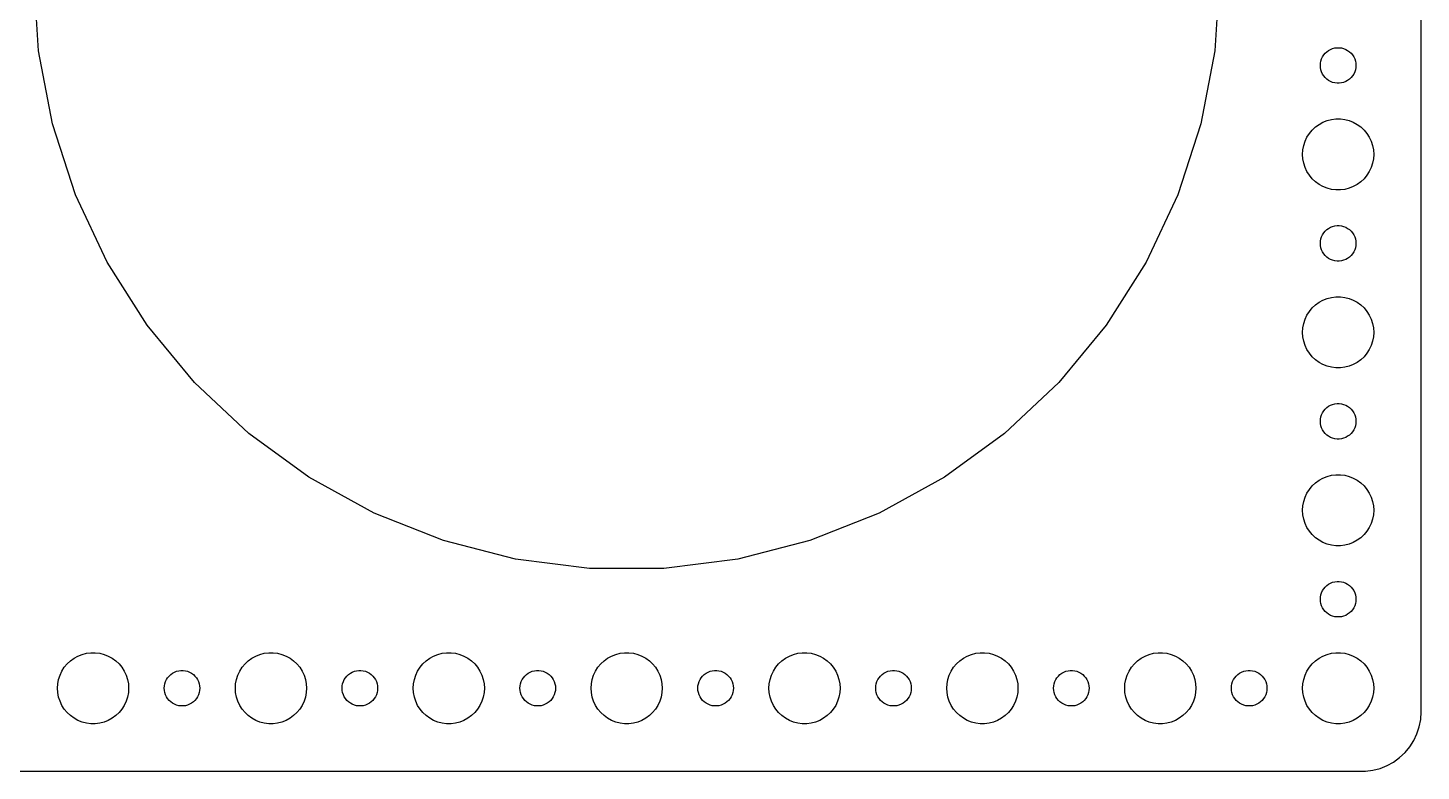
# Model space of a CAD drawing. Header units: metres. Extents: x -172 to 172, y -67 to 67.
# Drawn here: x 54.5 to 172, y -67 to -4.3 of the extents above; entities that cross this region are included whole.
import ezdxf

# ---------------------------------------------------------------- set-up
doc = ezdxf.new("R2010")
doc.units = ezdxf.units.M

msp = doc.modelspace()

# ---------------------------------------------------------------- linework, layer by layer
for p, q in [((172, -62), (172, 62)), ((55.3943, -6.26665), (55, 0)), ((155, 0), (154.606, -6.26665)), ((56.5708, -12.4345), (55.3943, -6.26665)), ((154.606, -6.26665), (153.429, -12.4345)), ((163.547, -7.12695), (163.605, -6.9478)), ((163.605, -6.9478), (163.686, -6.77736)), ((163.686, -6.77736), (163.786, -6.61832)), ((163.786, -6.61832), (163.907, -6.47318)), ((163.907, -6.47318), (164.044, -6.34422)), ((164.044, -6.34422), (164.196, -6.23351)), ((164.196, -6.23351), (164.361, -6.14275)), ((164.361, -6.14275), (164.536, -6.07341)), ((164.536, -6.07341), (164.719, -6.02657)), ((164.719, -6.02657), (164.906, -6.00294)), ((164.906, -6.00294), (165.094, -6.00294)), ((165.094, -6.00294), (165.281, -6.02657)), ((165.281, -6.02657), (165.464, -6.07341)), ((165.464, -6.07341), (165.639, -6.14275)), ((165.639, -6.14275), (165.804, -6.23351)), ((165.804, -6.23351), (165.956, -6.34422)), ((165.956, -6.34422), (166.093, -6.47318)), ((166.093, -6.47318), (166.214, -6.61832)), ((166.214, -6.61832), (166.314, -6.77736)), ((166.314, -6.77736), (166.395, -6.9478)), ((166.395, -6.9478), (166.453, -7.12695)), ((163.5, -7.5), (163.512, -7.312)), ((163.512, -7.68799), (163.5, -7.5)), ((163.512, -7.312), (163.547, -7.12695)), ((163.547, -7.87303), (163.512, -7.68799)), ((163.605, -8.05219), (163.547, -7.87303)), ((163.686, -8.22263), (163.605, -8.05219)), ((163.786, -8.38167), (163.686, -8.22263)), ((166.314, -8.22263), (166.214, -8.38167)), ((166.395, -8.05219), (166.314, -8.22263)), ((166.453, -7.87303), (166.395, -8.05219)), ((166.453, -7.12695), (166.488, -7.312)), ((166.488, -7.68799), (166.453, -7.87303)), ((166.488, -7.312), (166.5, -7.5)), ((166.5, -7.5), (166.488, -7.68799)), ((163.907, -8.52681), (163.786, -8.38167)), ((164.044, -8.65576), (163.907, -8.52681)), ((164.196, -8.76648), (164.044, -8.65576)), ((164.361, -8.85724), (164.196, -8.76648)), ((164.536, -8.92657), (164.361, -8.85724)), ((164.719, -8.97342), (164.536, -8.92657)), ((164.906, -8.99704), (164.719, -8.97342)), ((165.094, -8.99704), (164.906, -8.99704)), ((165.281, -8.97342), (165.094, -8.99704)), ((165.464, -8.92657), (165.281, -8.97342)), ((165.639, -8.85724), (165.464, -8.92657)), ((165.804, -8.76648), (165.639, -8.85724)), ((165.956, -8.65576), (165.804, -8.76648)), ((166.093, -8.52681), (165.956, -8.65576)), ((166.214, -8.38167), (166.093, -8.52681)), ((58.5112, -18.4062), (56.5708, -12.4345)), ((153.429, -12.4345), (151.489, -18.4062)), ((162.813, -12.9464), (163.088, -12.6884)), ((163.088, -12.6884), (163.393, -12.467)), ((163.393, -12.467), (163.723, -12.2855)), ((163.723, -12.2855), (164.073, -12.1468)), ((164.073, -12.1468), (164.438, -12.0531)), ((164.438, -12.0531), (164.812, -12.0059)), ((164.812, -12.0059), (165.188, -12.0059)), ((165.188, -12.0059), (165.562, -12.0531)), ((165.562, -12.0531), (165.927, -12.1468)), ((165.927, -12.1468), (166.277, -12.2855)), ((166.277, -12.2855), (166.607, -12.467)), ((166.607, -12.467), (166.912, -12.6884)), ((166.912, -12.6884), (167.187, -12.9464)), ((162.094, -14.2539), (162.211, -13.8956)), ((162.211, -13.8956), (162.371, -13.5547)), ((162.371, -13.5547), (162.573, -13.2366)), ((162.573, -13.2366), (162.813, -12.9464)), ((167.187, -12.9464), (167.427, -13.2366)), ((167.427, -13.2366), (167.629, -13.5547)), ((167.629, -13.5547), (167.789, -13.8956)), ((167.789, -13.8956), (167.906, -14.2539)), ((162, -15), (162.024, -14.624)), ((162.024, -15.376), (162, -15)), ((162.024, -14.624), (162.094, -14.2539)), ((167.906, -14.2539), (167.976, -14.624)), ((167.976, -14.624), (168, -15)), ((168, -15), (167.976, -15.376)), ((162.094, -15.7461), (162.024, -15.376)), ((162.211, -16.1044), (162.094, -15.7461)), ((162.371, -16.4453), (162.211, -16.1044)), ((162.573, -16.7634), (162.371, -16.4453)), ((167.629, -16.4453), (167.427, -16.7634)), ((167.789, -16.1044), (167.629, -16.4453)), ((167.906, -15.7461), (167.789, -16.1044)), ((167.976, -15.376), (167.906, -15.7461)), ((162.813, -17.0536), (162.573, -16.7634)), ((163.088, -17.3115), (162.813, -17.0536)), ((163.393, -17.533), (163.088, -17.3115)), ((163.723, -17.7145), (163.393, -17.533)), ((166.607, -17.533), (166.277, -17.7145)), ((166.912, -17.3115), (166.607, -17.533)), ((167.187, -17.0536), (166.912, -17.3115)), ((167.427, -16.7634), (167.187, -17.0536)), ((61.1847, -24.0877), (58.5112, -18.4062)), ((151.489, -18.4062), (148.815, -24.0877)), ((164.073, -17.8532), (163.723, -17.7145)), ((164.438, -17.9469), (164.073, -17.8532)), ((164.812, -17.9941), (164.438, -17.9469)), ((165.188, -17.9941), (164.812, -17.9941)), ((165.562, -17.9469), (165.188, -17.9941)), ((165.927, -17.8532), (165.562, -17.9469)), ((166.277, -17.7145), (165.927, -17.8532)), ((164.196, -21.2335), (164.361, -21.1427)), ((164.361, -21.1427), (164.536, -21.0734)), ((164.536, -21.0734), (164.719, -21.0266)), ((164.719, -21.0266), (164.906, -21.003)), ((164.906, -21.003), (165.094, -21.003)), ((165.094, -21.003), (165.281, -21.0266)), ((165.281, -21.0266), (165.464, -21.0734)), ((165.464, -21.0734), (165.639, -21.1427)), ((165.639, -21.1427), (165.804, -21.2335)), ((163.5, -22.5), (163.512, -22.312)), ((163.512, -22.312), (163.547, -22.127)), ((163.547, -22.127), (163.605, -21.9478)), ((163.605, -21.9478), (163.686, -21.7774)), ((163.686, -21.7774), (163.786, -21.6183)), ((163.786, -21.6183), (163.907, -21.4732)), ((163.907, -21.4732), (164.044, -21.3442)), ((164.044, -21.3442), (164.196, -21.2335)), ((165.804, -21.2335), (165.956, -21.3442)), ((165.956, -21.3442), (166.093, -21.4732)), ((166.093, -21.4732), (166.214, -21.6183)), ((166.214, -21.6183), (166.314, -21.7774)), ((166.314, -21.7774), (166.395, -21.9478)), ((166.395, -21.9478), (166.453, -22.127)), ((166.453, -22.127), (166.488, -22.312)), ((166.488, -22.312), (166.5, -22.5)), ((163.512, -22.688), (163.5, -22.5)), ((163.547, -22.873), (163.512, -22.688)), ((163.605, -23.0522), (163.547, -22.873)), ((163.686, -23.2226), (163.605, -23.0522)), ((163.786, -23.3817), (163.686, -23.2226)), ((163.907, -23.5268), (163.786, -23.3817)), ((166.214, -23.3817), (166.093, -23.5268)), ((166.314, -23.2226), (166.214, -23.3817)), ((166.395, -23.0522), (166.314, -23.2226)), ((166.453, -22.873), (166.395, -23.0522)), ((166.488, -22.688), (166.453, -22.873)), ((166.5, -22.5), (166.488, -22.688)), ((64.5491, -29.3893), (61.1847, -24.0877)), ((148.815, -24.0877), (145.451, -29.3893)), ((164.044, -23.6558), (163.907, -23.5268)), ((164.196, -23.7665), (164.044, -23.6558)), ((164.361, -23.8572), (164.196, -23.7665)), ((164.536, -23.9266), (164.361, -23.8572)), ((164.719, -23.9734), (164.536, -23.9266)), ((164.906, -23.997), (164.719, -23.9734)), ((165.094, -23.997), (164.906, -23.997)), ((165.281, -23.9734), (165.094, -23.997)), ((165.464, -23.9266), (165.281, -23.9734)), ((165.639, -23.8572), (165.464, -23.9266)), ((165.804, -23.7665), (165.639, -23.8572)), ((165.956, -23.6558), (165.804, -23.7665)), ((166.093, -23.5268), (165.956, -23.6558)), ((164.438, -27.0531), (164.812, -27.0059)), ((164.812, -27.0059), (165.188, -27.0059)), ((165.188, -27.0059), (165.562, -27.0531)), ((162.573, -28.2366), (162.813, -27.9464)), ((162.813, -27.9464), (163.088, -27.6884)), ((163.088, -27.6884), (163.393, -27.467)), ((163.393, -27.467), (163.723, -27.2855)), ((163.723, -27.2855), (164.073, -27.1468)), ((164.073, -27.1468), (164.438, -27.0531)), ((165.562, -27.0531), (165.927, -27.1468)), ((165.927, -27.1468), (166.277, -27.2855)), ((166.277, -27.2855), (166.607, -27.467)), ((166.607, -27.467), (166.912, -27.6884)), ((166.912, -27.6884), (167.187, -27.9464)), ((167.187, -27.9464), (167.427, -28.2366)), ((162.024, -29.624), (162.094, -29.2539)), ((162.094, -29.2539), (162.211, -28.8956)), ((162.211, -28.8956), (162.371, -28.5547)), ((162.371, -28.5547), (162.573, -28.2366)), ((167.427, -28.2366), (167.629, -28.5547)), ((167.629, -28.5547), (167.789, -28.8956)), ((167.789, -28.8956), (167.906, -29.2539)), ((167.906, -29.2539), (167.976, -29.624)), ((68.5516, -34.2274), (64.5491, -29.3893)), ((145.451, -29.3893), (141.448, -34.2274)), ((162, -30), (162.024, -29.624)), ((162.024, -30.376), (162, -30)), ((162.094, -30.7461), (162.024, -30.376)), ((167.976, -30.376), (167.906, -30.7461)), ((167.976, -29.624), (168, -30)), ((168, -30), (167.976, -30.376)), ((162.211, -31.1044), (162.094, -30.7461)), ((162.371, -31.4453), (162.211, -31.1044)), ((162.573, -31.7634), (162.371, -31.4453)), ((167.629, -31.4453), (167.427, -31.7634)), ((167.789, -31.1044), (167.629, -31.4453)), ((167.906, -30.7461), (167.789, -31.1044)), ((162.813, -32.0536), (162.573, -31.7634)), ((163.088, -32.3115), (162.813, -32.0536)), ((163.393, -32.533), (163.088, -32.3115)), ((163.723, -32.7145), (163.393, -32.533)), ((164.073, -32.8532), (163.723, -32.7145)), ((164.438, -32.9469), (164.073, -32.8532)), ((165.927, -32.8532), (165.562, -32.9469)), ((166.277, -32.7145), (165.927, -32.8532)), ((166.607, -32.533), (166.277, -32.7145)), ((166.912, -32.3115), (166.607, -32.533)), ((167.187, -32.0536), (166.912, -32.3115)), ((167.427, -31.7634), (167.187, -32.0536)), ((164.812, -32.9941), (164.438, -32.9469)), ((165.188, -32.9941), (164.812, -32.9941)), ((165.562, -32.9469), (165.188, -32.9941)), ((73.1288, -38.5257), (68.5516, -34.2274)), ((141.448, -34.2274), (136.871, -38.5257)), ((163.907, -36.4732), (164.044, -36.3442)), ((164.044, -36.3442), (164.196, -36.2335)), ((164.196, -36.2335), (164.361, -36.1428)), ((164.361, -36.1428), (164.536, -36.0734)), ((164.536, -36.0734), (164.719, -36.0266)), ((164.719, -36.0266), (164.906, -36.003)), ((164.906, -36.003), (165.094, -36.003)), ((165.094, -36.003), (165.281, -36.0266)), ((165.281, -36.0266), (165.464, -36.0734)), ((165.464, -36.0734), (165.639, -36.1428)), ((165.639, -36.1428), (165.804, -36.2335)), ((165.804, -36.2335), (165.956, -36.3442)), ((165.956, -36.3442), (166.093, -36.4732)), ((163.5, -37.5), (163.512, -37.312)), ((163.512, -37.688), (163.5, -37.5)), ((163.512, -37.312), (163.547, -37.127)), ((163.547, -37.127), (163.605, -36.9478)), ((163.605, -36.9478), (163.686, -36.7774)), ((163.686, -36.7774), (163.786, -36.6183)), ((163.786, -36.6183), (163.907, -36.4732)), ((166.093, -36.4732), (166.214, -36.6183)), ((166.214, -36.6183), (166.314, -36.7774)), ((166.314, -36.7774), (166.395, -36.9478)), ((166.395, -36.9478), (166.453, -37.127)), ((166.453, -37.127), (166.488, -37.312)), ((166.488, -37.312), (166.5, -37.5)), ((166.5, -37.5), (166.488, -37.688)), ((78.2087, -42.2164), (73.1288, -38.5257)), ((136.871, -38.5257), (131.791, -42.2164)), ((163.547, -37.873), (163.512, -37.688)), ((163.605, -38.0522), (163.547, -37.873)), ((163.686, -38.2226), (163.605, -38.0522)), ((163.786, -38.3817), (163.686, -38.2226)), ((163.907, -38.5268), (163.786, -38.3817)), ((164.044, -38.6558), (163.907, -38.5268)), ((164.196, -38.7665), (164.044, -38.6558)), ((164.361, -38.8572), (164.196, -38.7665)), ((165.804, -38.7665), (165.639, -38.8572)), ((165.956, -38.6558), (165.804, -38.7665)), ((166.093, -38.5268), (165.956, -38.6558)), ((166.214, -38.3817), (166.093, -38.5268)), ((166.314, -38.2226), (166.214, -38.3817)), ((166.395, -38.0522), (166.314, -38.2226)), ((166.453, -37.873), (166.395, -38.0522)), ((166.488, -37.688), (166.453, -37.873)), ((164.536, -38.9266), (164.361, -38.8572)), ((164.719, -38.9734), (164.536, -38.9266)), ((164.906, -38.997), (164.719, -38.9734)), ((165.094, -38.997), (164.906, -38.997)), ((165.281, -38.9734), (165.094, -38.997)), ((165.464, -38.9266), (165.281, -38.9734)), ((165.639, -38.8572), (165.464, -38.9266)), ((83.711, -45.2413), (78.2087, -42.2164)), ((131.791, -42.2164), (126.289, -45.2413)), ((163.393, -42.467), (163.723, -42.2855)), ((163.723, -42.2855), (164.073, -42.1468)), ((164.073, -42.1468), (164.438, -42.0531)), ((164.438, -42.0531), (164.812, -42.0059)), ((164.812, -42.0059), (165.188, -42.0059)), ((165.188, -42.0059), (165.562, -42.0531)), ((165.562, -42.0531), (165.927, -42.1468)), ((165.927, -42.1468), (166.277, -42.2855)), ((166.277, -42.2855), (166.607, -42.467)), ((162.371, -43.5547), (162.573, -43.2366)), ((162.573, -43.2366), (162.813, -42.9464)), ((162.813, -42.9464), (163.088, -42.6885)), ((163.088, -42.6885), (163.393, -42.467)), ((166.607, -42.467), (166.912, -42.6885)), ((166.912, -42.6885), (167.187, -42.9464)), ((167.187, -42.9464), (167.427, -43.2366)), ((167.427, -43.2366), (167.629, -43.5547)), ((162, -45), (162.024, -44.624)), ((162.024, -44.624), (162.094, -44.2539)), ((162.094, -44.2539), (162.211, -43.8956)), ((162.211, -43.8956), (162.371, -43.5547)), ((167.629, -43.5547), (167.789, -43.8956)), ((167.789, -43.8956), (167.906, -44.2539)), ((167.906, -44.2539), (167.976, -44.624)), ((167.976, -44.624), (168, -45)), ((89.5491, -47.5528), (83.711, -45.2413)), ((126.289, -45.2413), (120.451, -47.5528)), ((162.024, -45.376), (162, -45)), ((162.094, -45.7461), (162.024, -45.376)), ((162.211, -46.1044), (162.094, -45.7461)), ((167.906, -45.7461), (167.789, -46.1044)), ((167.976, -45.376), (167.906, -45.7461)), ((168, -45), (167.976, -45.376)), ((162.371, -46.4453), (162.211, -46.1044)), ((162.573, -46.7634), (162.371, -46.4453)), ((162.813, -47.0536), (162.573, -46.7634)), ((167.427, -46.7634), (167.187, -47.0536)), ((167.629, -46.4453), (167.427, -46.7634)), ((167.789, -46.1044), (167.629, -46.4453)), ((95.6309, -49.1143), (89.5491, -47.5528)), ((120.451, -47.5528), (114.369, -49.1143)), ((163.088, -47.3115), (162.813, -47.0536)), ((163.393, -47.533), (163.088, -47.3115)), ((163.723, -47.7145), (163.393, -47.533)), ((164.073, -47.8532), (163.723, -47.7145)), ((164.438, -47.9469), (164.073, -47.8532)), ((164.812, -47.9941), (164.438, -47.9469)), ((165.188, -47.9941), (164.812, -47.9941)), ((165.562, -47.9469), (165.188, -47.9941)), ((165.927, -47.8532), (165.562, -47.9469)), ((166.277, -47.7145), (165.927, -47.8532)), ((166.607, -47.533), (166.277, -47.7145)), ((166.912, -47.3115), (166.607, -47.533)), ((167.187, -47.0536), (166.912, -47.3115)), ((101.86, -49.9013), (95.6309, -49.1143)), ((114.369, -49.1143), (108.14, -49.9013)), ((108.14, -49.9013), (101.86, -49.9013)), ((163.686, -51.7774), (163.786, -51.6183)), ((163.786, -51.6183), (163.907, -51.4732)), ((163.907, -51.4732), (164.044, -51.3442)), ((164.044, -51.3442), (164.196, -51.2335)), ((164.196, -51.2335), (164.361, -51.1428)), ((164.361, -51.1428), (164.536, -51.0734)), ((164.536, -51.0734), (164.719, -51.0266)), ((164.719, -51.0266), (164.906, -51.003)), ((164.906, -51.003), (165.094, -51.003)), ((165.094, -51.003), (165.281, -51.0266)), ((165.281, -51.0266), (165.464, -51.0734)), ((165.464, -51.0734), (165.639, -51.1428)), ((165.639, -51.1428), (165.804, -51.2335)), ((165.804, -51.2335), (165.956, -51.3442)), ((165.956, -51.3442), (166.093, -51.4732)), ((166.093, -51.4732), (166.214, -51.6183)), ((166.214, -51.6183), (166.314, -51.7774)), ((163.5, -52.5), (163.512, -52.312)), ((163.512, -52.688), (163.5, -52.5)), ((163.512, -52.312), (163.547, -52.127)), ((163.547, -52.873), (163.512, -52.688)), ((163.547, -52.127), (163.605, -51.9478)), ((163.605, -53.0522), (163.547, -52.873)), ((163.605, -51.9478), (163.686, -51.7774)), ((166.314, -51.7774), (166.395, -51.9478)), ((166.395, -51.9478), (166.453, -52.127)), ((166.453, -52.873), (166.395, -53.0522)), ((166.453, -52.127), (166.488, -52.312)), ((166.488, -52.688), (166.453, -52.873)), ((166.488, -52.312), (166.5, -52.5)), ((166.5, -52.5), (166.488, -52.688)), ((163.686, -53.2226), (163.605, -53.0522)), ((163.786, -53.3817), (163.686, -53.2226)), ((163.907, -53.5268), (163.786, -53.3817)), ((164.044, -53.6558), (163.907, -53.5268)), ((164.196, -53.7665), (164.044, -53.6558)), ((164.361, -53.8572), (164.196, -53.7665)), ((164.536, -53.9266), (164.361, -53.8572)), ((164.719, -53.9734), (164.536, -53.9266)), ((164.906, -53.997), (164.719, -53.9734)), ((165.094, -53.997), (164.906, -53.997)), ((165.281, -53.9734), (165.094, -53.997)), ((165.464, -53.9266), (165.281, -53.9734)), ((165.639, -53.8572), (165.464, -53.9266)), ((165.804, -53.7665), (165.639, -53.8572)), ((165.956, -53.6558), (165.804, -53.7665)), ((166.093, -53.5268), (165.956, -53.6558)), ((166.214, -53.3817), (166.093, -53.5268)), ((166.314, -53.2226), (166.214, -53.3817)), ((166.395, -53.0522), (166.314, -53.2226)), ((58.0877, -57.6885), (58.3925, -57.467)), ((58.3925, -57.467), (58.7227, -57.2855)), ((58.7227, -57.2855), (59.0729, -57.1468)), ((59.0729, -57.1468), (59.4379, -57.0531)), ((59.4379, -57.0531), (59.8116, -57.0059)), ((59.8116, -57.0059), (60.1884, -57.0059)), ((60.1884, -57.0059), (60.5621, -57.0531)), ((60.5621, -57.0531), (60.927, -57.1468)), ((60.927, -57.1468), (61.2773, -57.2855)), ((61.2773, -57.2855), (61.6075, -57.467)), ((61.6075, -57.467), (61.9123, -57.6885)), ((73.0877, -57.6885), (73.3925, -57.467)), ((73.3925, -57.467), (73.7227, -57.2855)), ((73.7227, -57.2855), (74.073, -57.1468)), ((74.073, -57.1468), (74.4379, -57.0531)), ((74.4379, -57.0531), (74.8116, -57.0059)), ((74.8116, -57.0059), (75.1884, -57.0059)), ((75.1884, -57.0059), (75.5621, -57.0531)), ((75.5621, -57.0531), (75.927, -57.1468)), ((75.927, -57.1468), (76.2773, -57.2855)), ((76.2773, -57.2855), (76.6075, -57.467)), ((76.6075, -57.467), (76.9123, -57.6885)), ((88.0877, -57.6885), (88.3925, -57.467)), ((88.3925, -57.467), (88.7227, -57.2855)), ((88.7227, -57.2855), (89.073, -57.1468)), ((89.073, -57.1468), (89.4379, -57.0531)), ((89.4379, -57.0531), (89.8116, -57.0059)), ((89.8116, -57.0059), (90.1884, -57.0059)), ((90.1884, -57.0059), (90.5621, -57.0531)), ((90.5621, -57.0531), (90.927, -57.1468)), ((90.927, -57.1468), (91.2773, -57.2855)), ((91.2773, -57.2855), (91.6075, -57.467)), ((91.6075, -57.467), (91.9123, -57.6885)), ((103.088, -57.6885), (103.393, -57.467)), ((103.393, -57.467), (103.723, -57.2855)), ((103.723, -57.2855), (104.073, -57.1468)), ((104.073, -57.1468), (104.438, -57.0531)), ((104.438, -57.0531), (104.812, -57.0059)), ((104.812, -57.0059), (105.188, -57.0059)), ((105.188, -57.0059), (105.562, -57.0531)), ((105.562, -57.0531), (105.927, -57.1468)), ((105.927, -57.1468), (106.277, -57.2855)), ((106.277, -57.2855), (106.607, -57.467)), ((106.607, -57.467), (106.912, -57.6885)), ((118.088, -57.6885), (118.393, -57.467)), ((118.393, -57.467), (118.723, -57.2855)), ((118.723, -57.2855), (119.073, -57.1468)), ((119.073, -57.1468), (119.438, -57.0531)), ((119.438, -57.0531), (119.812, -57.0059)), ((119.812, -57.0059), (120.188, -57.0059)), ((120.188, -57.0059), (120.562, -57.0531)), ((120.562, -57.0531), (120.927, -57.1468)), ((120.927, -57.1468), (121.277, -57.2855)), ((121.277, -57.2855), (121.607, -57.467)), ((121.607, -57.467), (121.912, -57.6885)), ((133.088, -57.6885), (133.393, -57.467)), ((133.393, -57.467), (133.723, -57.2855)), ((133.723, -57.2855), (134.073, -57.1468)), ((134.073, -57.1468), (134.438, -57.0531)), ((134.438, -57.0531), (134.812, -57.0059)), ((134.812, -57.0059), (135.188, -57.0059)), ((135.188, -57.0059), (135.562, -57.0531)), ((135.562, -57.0531), (135.927, -57.1468)), ((135.927, -57.1468), (136.277, -57.2855)), ((136.277, -57.2855), (136.607, -57.467)), ((136.607, -57.467), (136.912, -57.6885)), ((148.088, -57.6885), (148.393, -57.467)), ((148.393, -57.467), (148.723, -57.2855)), ((148.723, -57.2855), (149.073, -57.1468)), ((149.073, -57.1468), (149.438, -57.0531)), ((149.438, -57.0531), (149.812, -57.0059)), ((149.812, -57.0059), (150.188, -57.0059)), ((150.188, -57.0059), (150.562, -57.0531)), ((150.562, -57.0531), (150.927, -57.1468)), ((150.927, -57.1468), (151.277, -57.2855)), ((151.277, -57.2855), (151.607, -57.467)), ((151.607, -57.467), (151.912, -57.6885)), ((163.088, -57.6885), (163.393, -57.467)), ((163.393, -57.467), (163.723, -57.2855)), ((163.723, -57.2855), (164.073, -57.1468)), ((164.073, -57.1468), (164.438, -57.0531)), ((164.438, -57.0531), (164.812, -57.0059)), ((164.812, -57.0059), (165.188, -57.0059)), ((165.188, -57.0059), (165.562, -57.0531)), ((165.562, -57.0531), (165.927, -57.1468)), ((165.927, -57.1468), (166.277, -57.2855)), ((166.277, -57.2855), (166.607, -57.467)), ((166.607, -57.467), (166.912, -57.6885)), ((57.2107, -58.8956), (57.3711, -58.5547)), ((57.3711, -58.5547), (57.5729, -58.2366)), ((57.5729, -58.2366), (57.8131, -57.9464)), ((57.8131, -57.9464), (58.0877, -57.6885)), ((61.9123, -57.6885), (62.1869, -57.9464)), ((62.1869, -57.9464), (62.427, -58.2366)), ((62.427, -58.2366), (62.6289, -58.5547)), ((62.6289, -58.5547), (62.7893, -58.8956)), ((66.5439, -58.8442), (66.6963, -58.7335)), ((66.6963, -58.7335), (66.8613, -58.6428)), ((66.8613, -58.6428), (67.0365, -58.5734)), ((67.0365, -58.5734), (67.2189, -58.5266)), ((67.2189, -58.5266), (67.4058, -58.503)), ((67.4058, -58.503), (67.5942, -58.503)), ((67.5942, -58.503), (67.7811, -58.5266)), ((67.7811, -58.5266), (67.9635, -58.5734)), ((67.9635, -58.5734), (68.1387, -58.6428)), ((68.1387, -58.6428), (68.3037, -58.7335)), ((68.3037, -58.7335), (68.4561, -58.8442)), ((72.2107, -58.8956), (72.3711, -58.5547)), ((72.3711, -58.5547), (72.573, -58.2366)), ((72.573, -58.2366), (72.8131, -57.9464)), ((72.8131, -57.9464), (73.0877, -57.6885)), ((76.9123, -57.6885), (77.1869, -57.9464)), ((77.1869, -57.9464), (77.427, -58.2366)), ((77.427, -58.2366), (77.6289, -58.5547)), ((77.6289, -58.5547), (77.7893, -58.8956)), ((81.5439, -58.8442), (81.6963, -58.7335)), ((81.6963, -58.7335), (81.8613, -58.6428)), ((81.8613, -58.6428), (82.0365, -58.5734)), ((82.0365, -58.5734), (82.2189, -58.5266)), ((82.2189, -58.5266), (82.4058, -58.503)), ((82.4058, -58.503), (82.5942, -58.503)), ((82.5942, -58.503), (82.7811, -58.5266)), ((82.7811, -58.5266), (82.9635, -58.5734)), ((82.9635, -58.5734), (83.1387, -58.6428)), ((83.1387, -58.6428), (83.3037, -58.7335)), ((83.3037, -58.7335), (83.4561, -58.8442)), ((87.2107, -58.8956), (87.3711, -58.5547)), ((87.3711, -58.5547), (87.573, -58.2366)), ((87.573, -58.2366), (87.8131, -57.9464)), ((87.8131, -57.9464), (88.0877, -57.6885)), ((91.9123, -57.6885), (92.1869, -57.9464)), ((92.1869, -57.9464), (92.427, -58.2366)), ((92.427, -58.2366), (92.6289, -58.5547)), ((92.6289, -58.5547), (92.7893, -58.8956)), ((96.5439, -58.8442), (96.6963, -58.7335)), ((96.6963, -58.7335), (96.8613, -58.6428)), ((96.8613, -58.6428), (97.0365, -58.5734)), ((97.0365, -58.5734), (97.2189, -58.5266)), ((97.2189, -58.5266), (97.4058, -58.503)), ((97.4058, -58.503), (97.5942, -58.503)), ((97.5942, -58.503), (97.7811, -58.5266)), ((97.7811, -58.5266), (97.9635, -58.5734)), ((97.9635, -58.5734), (98.1387, -58.6428)), ((98.1387, -58.6428), (98.3037, -58.7335)), ((98.3037, -58.7335), (98.4561, -58.8442)), ((102.211, -58.8956), (102.371, -58.5547)), ((102.371, -58.5547), (102.573, -58.2366)), ((102.573, -58.2366), (102.813, -57.9464)), ((102.813, -57.9464), (103.088, -57.6885)), ((106.912, -57.6885), (107.187, -57.9464)), ((107.187, -57.9464), (107.427, -58.2366)), ((107.427, -58.2366), (107.629, -58.5547)), ((107.629, -58.5547), (107.789, -58.8956)), ((111.544, -58.8442), (111.696, -58.7335)), ((111.696, -58.7335), (111.861, -58.6428)), ((111.861, -58.6428), (112.036, -58.5734)), ((112.036, -58.5734), (112.219, -58.5266)), ((112.219, -58.5266), (112.406, -58.503)), ((112.406, -58.503), (112.594, -58.503)), ((112.594, -58.503), (112.781, -58.5266)), ((112.781, -58.5266), (112.964, -58.5734)), ((112.964, -58.5734), (113.139, -58.6428)), ((113.139, -58.6428), (113.304, -58.7335)), ((113.304, -58.7335), (113.456, -58.8442)), ((117.211, -58.8956), (117.371, -58.5547)), ((117.371, -58.5547), (117.573, -58.2366)), ((117.573, -58.2366), (117.813, -57.9464)), ((117.813, -57.9464), (118.088, -57.6885)), ((121.912, -57.6885), (122.187, -57.9464)), ((122.187, -57.9464), (122.427, -58.2366)), ((122.427, -58.2366), (122.629, -58.5547)), ((122.629, -58.5547), (122.789, -58.8956)), ((126.544, -58.8442), (126.696, -58.7335)), ((126.696, -58.7335), (126.861, -58.6428)), ((126.861, -58.6428), (127.036, -58.5734)), ((127.036, -58.5734), (127.219, -58.5266)), ((127.219, -58.5266), (127.406, -58.503)), ((127.406, -58.503), (127.594, -58.503)), ((127.594, -58.503), (127.781, -58.5266)), ((127.781, -58.5266), (127.964, -58.5734)), ((127.964, -58.5734), (128.139, -58.6428)), ((128.139, -58.6428), (128.304, -58.7335)), ((128.304, -58.7335), (128.456, -58.8442)), ((132.211, -58.8956), (132.371, -58.5547)), ((132.371, -58.5547), (132.573, -58.2366)), ((132.573, -58.2366), (132.813, -57.9464)), ((132.813, -57.9464), (133.088, -57.6885)), ((136.912, -57.6885), (137.187, -57.9464)), ((137.187, -57.9464), (137.427, -58.2366)), ((137.427, -58.2366), (137.629, -58.5547)), ((137.629, -58.5547), (137.789, -58.8956)), ((141.544, -58.8442), (141.696, -58.7335)), ((141.696, -58.7335), (141.861, -58.6428)), ((141.861, -58.6428), (142.036, -58.5734)), ((142.036, -58.5734), (142.219, -58.5266)), ((142.219, -58.5266), (142.406, -58.503)), ((142.406, -58.503), (142.594, -58.503)), ((142.594, -58.503), (142.781, -58.5266)), ((142.781, -58.5266), (142.964, -58.5734)), ((142.964, -58.5734), (143.139, -58.6428)), ((143.139, -58.6428), (143.304, -58.7335)), ((143.304, -58.7335), (143.456, -58.8442)), ((147.211, -58.8956), (147.371, -58.5547)), ((147.371, -58.5547), (147.573, -58.2366)), ((147.573, -58.2366), (147.813, -57.9464)), ((147.813, -57.9464), (148.088, -57.6885)), ((151.912, -57.6885), (152.187, -57.9464)), ((152.187, -57.9464), (152.427, -58.2366)), ((152.427, -58.2366), (152.629, -58.5547)), ((152.629, -58.5547), (152.789, -58.8956)), ((156.544, -58.8442), (156.696, -58.7335)), ((156.696, -58.7335), (156.861, -58.6428)), ((156.861, -58.6428), (157.036, -58.5734)), ((157.036, -58.5734), (157.219, -58.5266)), ((157.219, -58.5266), (157.406, -58.503)), ((157.406, -58.503), (157.594, -58.503)), ((157.594, -58.503), (157.781, -58.5266)), ((157.781, -58.5266), (157.964, -58.5734)), ((157.964, -58.5734), (158.139, -58.6428)), ((158.139, -58.6428), (158.304, -58.7335)), ((158.304, -58.7335), (158.456, -58.8442)), ((162.211, -58.8956), (162.371, -58.5547)), ((162.371, -58.5547), (162.573, -58.2366)), ((162.573, -58.2366), (162.813, -57.9464)), ((162.813, -57.9464), (163.088, -57.6885)), ((166.912, -57.6885), (167.187, -57.9464)), ((167.187, -57.9464), (167.427, -58.2366)), ((167.427, -58.2366), (167.629, -58.5547)), ((167.629, -58.5547), (167.789, -58.8956)), ((57, -60), (57.0237, -59.624)), ((57.0237, -59.624), (57.0942, -59.2539)), ((57.0942, -59.2539), (57.2107, -58.8956)), ((62.7893, -58.8956), (62.9057, -59.2539)), ((62.9057, -59.2539), (62.9763, -59.624)), ((62.9763, -59.624), (63, -60)), ((66, -60), (66.0118, -59.812)), ((66.0118, -59.812), (66.0471, -59.627)), ((66.0471, -59.627), (66.1053, -59.4478)), ((66.1053, -59.4478), (66.1855, -59.2774)), ((66.1855, -59.2774), (66.2865, -59.1183)), ((66.2865, -59.1183), (66.4065, -58.9732)), ((66.4065, -58.9732), (66.5439, -58.8442)), ((68.4561, -58.8442), (68.5934, -58.9732)), ((68.5934, -58.9732), (68.7135, -59.1183)), ((68.7135, -59.1183), (68.8145, -59.2774)), ((68.8145, -59.2774), (68.8947, -59.4478)), ((68.8947, -59.4478), (68.9529, -59.627)), ((68.9529, -59.627), (68.9882, -59.812)), ((68.9882, -59.812), (69, -60)), ((72, -60), (72.0237, -59.624)), ((72.0237, -59.624), (72.0943, -59.2539)), ((72.0943, -59.2539), (72.2107, -58.8956)), ((77.7893, -58.8956), (77.9057, -59.2539)), ((77.9057, -59.2539), (77.9763, -59.624)), ((77.9763, -59.624), (78, -60)), ((81, -60), (81.0118, -59.812)), ((81.0118, -59.812), (81.0471, -59.627)), ((81.0471, -59.627), (81.1053, -59.4478)), ((81.1053, -59.4478), (81.1855, -59.2774)), ((81.1855, -59.2774), (81.2865, -59.1183)), ((81.2865, -59.1183), (81.4065, -58.9732)), ((81.4065, -58.9732), (81.5439, -58.8442)), ((83.4561, -58.8442), (83.5934, -58.9732)), ((83.5934, -58.9732), (83.7135, -59.1183)), ((83.7135, -59.1183), (83.8145, -59.2774)), ((83.8145, -59.2774), (83.8947, -59.4478)), ((83.8947, -59.4478), (83.9529, -59.627)), ((83.9529, -59.627), (83.9882, -59.812)), ((83.9882, -59.812), (84, -60)), ((87, -60), (87.0237, -59.624)), ((87.0237, -59.624), (87.0943, -59.2539)), ((87.0943, -59.2539), (87.2107, -58.8956)), ((92.7893, -58.8956), (92.9057, -59.2539)), ((92.9057, -59.2539), (92.9763, -59.624)), ((92.9763, -59.624), (93, -60)), ((96, -60), (96.0118, -59.812)), ((96.0118, -59.812), (96.0471, -59.627)), ((96.0471, -59.627), (96.1053, -59.4478)), ((96.1053, -59.4478), (96.1855, -59.2774)), ((96.1855, -59.2774), (96.2865, -59.1183)), ((96.2865, -59.1183), (96.4065, -58.9732)), ((96.4065, -58.9732), (96.5439, -58.8442)), ((98.4561, -58.8442), (98.5934, -58.9732)), ((98.5934, -58.9732), (98.7135, -59.1183)), ((98.7135, -59.1183), (98.8145, -59.2774)), ((98.8145, -59.2774), (98.8947, -59.4478)), ((98.8947, -59.4478), (98.9529, -59.627)), ((98.9529, -59.627), (98.9882, -59.812)), ((98.9882, -59.812), (99, -60)), ((102, -60), (102.024, -59.624)), ((102.024, -59.624), (102.094, -59.2539)), ((102.094, -59.2539), (102.211, -58.8956)), ((107.789, -58.8956), (107.906, -59.2539)), ((107.906, -59.2539), (107.976, -59.624)), ((107.976, -59.624), (108, -60)), ((111, -60), (111.012, -59.812)), ((111.012, -59.812), (111.047, -59.627)), ((111.047, -59.627), (111.105, -59.4478)), ((111.105, -59.4478), (111.186, -59.2774)), ((111.186, -59.2774), (111.286, -59.1183)), ((111.286, -59.1183), (111.407, -58.9732)), ((111.407, -58.9732), (111.544, -58.8442)), ((113.456, -58.8442), (113.593, -58.9732)), ((113.593, -58.9732), (113.714, -59.1183)), ((113.714, -59.1183), (113.814, -59.2774)), ((113.814, -59.2774), (113.895, -59.4478)), ((113.895, -59.4478), (113.953, -59.627)), ((113.953, -59.627), (113.988, -59.812)), ((113.988, -59.812), (114, -60)), ((117, -60), (117.024, -59.624)), ((117.024, -59.624), (117.094, -59.2539)), ((117.094, -59.2539), (117.211, -58.8956)), ((122.789, -58.8956), (122.906, -59.2539)), ((122.906, -59.2539), (122.976, -59.624)), ((122.976, -59.624), (123, -60)), ((126, -60), (126.012, -59.812)), ((126.012, -59.812), (126.047, -59.627)), ((126.047, -59.627), (126.105, -59.4478)), ((126.105, -59.4478), (126.186, -59.2774)), ((126.186, -59.2774), (126.286, -59.1183)), ((126.286, -59.1183), (126.407, -58.9732)), ((126.407, -58.9732), (126.544, -58.8442)), ((128.456, -58.8442), (128.593, -58.9732)), ((128.593, -58.9732), (128.714, -59.1183)), ((128.714, -59.1183), (128.814, -59.2774)), ((128.814, -59.2774), (128.895, -59.4478)), ((128.895, -59.4478), (128.953, -59.627)), ((128.953, -59.627), (128.988, -59.812)), ((128.988, -59.812), (129, -60)), ((132, -60), (132.024, -59.624)), ((132.024, -59.624), (132.094, -59.2539)), ((132.094, -59.2539), (132.211, -58.8956)), ((137.789, -58.8956), (137.906, -59.2539)), ((137.906, -59.2539), (137.976, -59.624)), ((137.976, -59.624), (138, -60)), ((141, -60), (141.012, -59.812)), ((141.012, -59.812), (141.047, -59.627)), ((141.047, -59.627), (141.105, -59.4478)), ((141.105, -59.4478), (141.186, -59.2774)), ((141.186, -59.2774), (141.286, -59.1183)), ((141.286, -59.1183), (141.407, -58.9732)), ((141.407, -58.9732), (141.544, -58.8442)), ((143.456, -58.8442), (143.593, -58.9732)), ((143.593, -58.9732), (143.714, -59.1183)), ((143.714, -59.1183), (143.814, -59.2774)), ((143.814, -59.2774), (143.895, -59.4478)), ((143.895, -59.4478), (143.953, -59.627)), ((143.953, -59.627), (143.988, -59.812)), ((143.988, -59.812), (144, -60)), ((147, -60), (147.024, -59.624)), ((147.024, -59.624), (147.094, -59.2539)), ((147.094, -59.2539), (147.211, -58.8956)), ((152.789, -58.8956), (152.906, -59.2539)), ((152.906, -59.2539), (152.976, -59.624)), ((152.976, -59.624), (153, -60)), ((156, -60), (156.012, -59.812)), ((156.012, -59.812), (156.047, -59.627)), ((156.047, -59.627), (156.105, -59.4478)), ((156.105, -59.4478), (156.186, -59.2774)), ((156.186, -59.2774), (156.286, -59.1183)), ((156.286, -59.1183), (156.407, -58.9732)), ((156.407, -58.9732), (156.544, -58.8442)), ((158.456, -58.8442), (158.593, -58.9732)), ((158.593, -58.9732), (158.714, -59.1183)), ((158.714, -59.1183), (158.814, -59.2774)), ((158.814, -59.2774), (158.895, -59.4478)), ((158.895, -59.4478), (158.953, -59.627)), ((158.953, -59.627), (158.988, -59.812)), ((158.988, -59.812), (159, -60)), ((162, -60), (162.024, -59.624)), ((162.024, -59.624), (162.094, -59.2539)), ((162.094, -59.2539), (162.211, -58.8956)), ((167.789, -58.8956), (167.906, -59.2539)), ((167.906, -59.2539), (167.976, -59.624)), ((167.976, -59.624), (168, -60)), ((57.0237, -60.376), (57, -60)), ((57.0942, -60.7461), (57.0237, -60.376)), ((57.2107, -61.1044), (57.0942, -60.7461)), ((62.9057, -60.7461), (62.7893, -61.1044)), ((62.9763, -60.376), (62.9057, -60.7461)), ((63, -60), (62.9763, -60.376)), ((66.0118, -60.188), (66, -60)), ((66.0471, -60.373), (66.0118, -60.188)), ((66.1053, -60.5522), (66.0471, -60.373)), ((66.1855, -60.7226), (66.1053, -60.5522)), ((66.2865, -60.8817), (66.1855, -60.7226)), ((66.4065, -61.0268), (66.2865, -60.8817)), ((66.5439, -61.1558), (66.4065, -61.0268)), ((68.5934, -61.0268), (68.4561, -61.1558)), ((68.7135, -60.8817), (68.5934, -61.0268)), ((68.8145, -60.7226), (68.7135, -60.8817)), ((68.8947, -60.5522), (68.8145, -60.7226)), ((68.9529, -60.373), (68.8947, -60.5522)), ((68.9882, -60.188), (68.9529, -60.373)), ((69, -60), (68.9882, -60.188)), ((72.0237, -60.376), (72, -60)), ((72.0943, -60.7461), (72.0237, -60.376)), ((72.2107, -61.1044), (72.0943, -60.7461)), ((77.9057, -60.7461), (77.7893, -61.1044)), ((77.9763, -60.376), (77.9057, -60.7461)), ((78, -60), (77.9763, -60.376)), ((81.0118, -60.188), (81, -60)), ((81.0471, -60.373), (81.0118, -60.188)), ((81.1053, -60.5522), (81.0471, -60.373)), ((81.1855, -60.7226), (81.1053, -60.5522)), ((81.2865, -60.8817), (81.1855, -60.7226)), ((81.4065, -61.0268), (81.2865, -60.8817)), ((81.5439, -61.1558), (81.4065, -61.0268)), ((83.5934, -61.0268), (83.4561, -61.1558)), ((83.7135, -60.8817), (83.5934, -61.0268)), ((83.8145, -60.7226), (83.7135, -60.8817)), ((83.8947, -60.5522), (83.8145, -60.7226)), ((83.9529, -60.373), (83.8947, -60.5522)), ((83.9882, -60.188), (83.9529, -60.373)), ((84, -60), (83.9882, -60.188)), ((87.0237, -60.376), (87, -60)), ((87.0943, -60.7461), (87.0237, -60.376)), ((87.2107, -61.1044), (87.0943, -60.7461)), ((92.9057, -60.7461), (92.7893, -61.1044)), ((92.9763, -60.376), (92.9057, -60.7461)), ((93, -60), (92.9763, -60.376)), ((96.0118, -60.188), (96, -60)), ((96.0471, -60.373), (96.0118, -60.188)), ((96.1053, -60.5522), (96.0471, -60.373)), ((96.1855, -60.7226), (96.1053, -60.5522)), ((96.2865, -60.8817), (96.1855, -60.7226)), ((96.4065, -61.0268), (96.2865, -60.8817)), ((96.5439, -61.1558), (96.4065, -61.0268)), ((98.5934, -61.0268), (98.4561, -61.1558)), ((98.7135, -60.8817), (98.5934, -61.0268)), ((98.8145, -60.7226), (98.7135, -60.8817)), ((98.8947, -60.5522), (98.8145, -60.7226)), ((98.9529, -60.373), (98.8947, -60.5522)), ((98.9882, -60.188), (98.9529, -60.373)), ((99, -60), (98.9882, -60.188)), ((102.024, -60.376), (102, -60)), ((102.094, -60.7461), (102.024, -60.376)), ((102.211, -61.1044), (102.094, -60.7461)), ((107.906, -60.7461), (107.789, -61.1044)), ((107.976, -60.376), (107.906, -60.7461)), ((108, -60), (107.976, -60.376)), ((111.012, -60.188), (111, -60)), ((111.047, -60.373), (111.012, -60.188)), ((111.105, -60.5522), (111.047, -60.373)), ((111.186, -60.7226), (111.105, -60.5522)), ((111.286, -60.8817), (111.186, -60.7226)), ((111.407, -61.0268), (111.286, -60.8817)), ((111.544, -61.1558), (111.407, -61.0268)), ((113.593, -61.0268), (113.456, -61.1558)), ((113.714, -60.8817), (113.593, -61.0268)), ((113.814, -60.7226), (113.714, -60.8817)), ((113.895, -60.5522), (113.814, -60.7226)), ((113.953, -60.373), (113.895, -60.5522)), ((113.988, -60.188), (113.953, -60.373)), ((114, -60), (113.988, -60.188)), ((117.024, -60.376), (117, -60)), ((117.094, -60.7461), (117.024, -60.376)), ((117.211, -61.1044), (117.094, -60.7461)), ((122.906, -60.7461), (122.789, -61.1044)), ((122.976, -60.376), (122.906, -60.7461)), ((123, -60), (122.976, -60.376)), ((126.012, -60.188), (126, -60)), ((126.047, -60.373), (126.012, -60.188)), ((126.105, -60.5522), (126.047, -60.373)), ((126.186, -60.7226), (126.105, -60.5522)), ((126.286, -60.8817), (126.186, -60.7226)), ((126.407, -61.0268), (126.286, -60.8817)), ((126.544, -61.1558), (126.407, -61.0268)), ((128.593, -61.0268), (128.456, -61.1558)), ((128.714, -60.8817), (128.593, -61.0268)), ((128.814, -60.7226), (128.714, -60.8817)), ((128.895, -60.5522), (128.814, -60.7226)), ((128.953, -60.373), (128.895, -60.5522)), ((128.988, -60.188), (128.953, -60.373)), ((129, -60), (128.988, -60.188)), ((132.024, -60.376), (132, -60)), ((132.094, -60.7461), (132.024, -60.376)), ((132.211, -61.1044), (132.094, -60.7461)), ((137.906, -60.7461), (137.789, -61.1044)), ((137.976, -60.376), (137.906, -60.7461)), ((138, -60), (137.976, -60.376)), ((141.012, -60.188), (141, -60)), ((141.047, -60.373), (141.012, -60.188)), ((141.105, -60.5522), (141.047, -60.373)), ((141.186, -60.7226), (141.105, -60.5522)), ((141.286, -60.8817), (141.186, -60.7226)), ((141.407, -61.0268), (141.286, -60.8817)), ((141.544, -61.1558), (141.407, -61.0268)), ((143.593, -61.0268), (143.456, -61.1558)), ((143.714, -60.8817), (143.593, -61.0268)), ((143.814, -60.7226), (143.714, -60.8817)), ((143.895, -60.5522), (143.814, -60.7226)), ((143.953, -60.373), (143.895, -60.5522)), ((143.988, -60.188), (143.953, -60.373)), ((144, -60), (143.988, -60.188)), ((147.024, -60.376), (147, -60)), ((147.094, -60.7461), (147.024, -60.376)), ((147.211, -61.1044), (147.094, -60.7461)), ((152.906, -60.7461), (152.789, -61.1044)), ((152.976, -60.376), (152.906, -60.7461)), ((153, -60), (152.976, -60.376)), ((156.012, -60.188), (156, -60)), ((156.047, -60.373), (156.012, -60.188)), ((156.105, -60.5522), (156.047, -60.373)), ((156.186, -60.7226), (156.105, -60.5522)), ((156.286, -60.8817), (156.186, -60.7226)), ((156.407, -61.0268), (156.286, -60.8817)), ((156.544, -61.1558), (156.407, -61.0268)), ((158.593, -61.0268), (158.456, -61.1558)), ((158.714, -60.8817), (158.593, -61.0268)), ((158.814, -60.7226), (158.714, -60.8817)), ((158.895, -60.5522), (158.814, -60.7226)), ((158.953, -60.373), (158.895, -60.5522)), ((158.988, -60.188), (158.953, -60.373)), ((159, -60), (158.988, -60.188)), ((162.024, -60.376), (162, -60)), ((162.094, -60.7461), (162.024, -60.376)), ((162.211, -61.1044), (162.094, -60.7461)), ((167.906, -60.7461), (167.789, -61.1044)), ((167.976, -60.376), (167.906, -60.7461)), ((168, -60), (167.976, -60.376)), ((57.3711, -61.4453), (57.2107, -61.1044)), ((57.5729, -61.7634), (57.3711, -61.4453)), ((57.8131, -62.0536), (57.5729, -61.7634)), ((58.0877, -62.3115), (57.8131, -62.0536)), ((62.1869, -62.0536), (61.9123, -62.3115)), ((62.427, -61.7634), (62.1869, -62.0536)), ((62.6289, -61.4453), (62.427, -61.7634)), ((62.7893, -61.1044), (62.6289, -61.4453)), ((66.6963, -61.2665), (66.5439, -61.1558)), ((66.8613, -61.3572), (66.6963, -61.2665)), ((67.0365, -61.4266), (66.8613, -61.3572)), ((67.2189, -61.4734), (67.0365, -61.4266)), ((67.4058, -61.497), (67.2189, -61.4734)), ((67.5942, -61.497), (67.4058, -61.497)), ((67.7811, -61.4734), (67.5942, -61.497)), ((67.9635, -61.4266), (67.7811, -61.4734)), ((68.1387, -61.3572), (67.9635, -61.4266)), ((68.3037, -61.2665), (68.1387, -61.3572)), ((68.4561, -61.1558), (68.3037, -61.2665)), ((72.3711, -61.4453), (72.2107, -61.1044)), ((72.573, -61.7634), (72.3711, -61.4453)), ((72.8131, -62.0536), (72.573, -61.7634)), ((73.0877, -62.3115), (72.8131, -62.0536)), ((77.1869, -62.0536), (76.9123, -62.3115)), ((77.427, -61.7634), (77.1869, -62.0536)), ((77.6289, -61.4453), (77.427, -61.7634)), ((77.7893, -61.1044), (77.6289, -61.4453)), ((81.6963, -61.2665), (81.5439, -61.1558)), ((81.8613, -61.3572), (81.6963, -61.2665)), ((82.0365, -61.4266), (81.8613, -61.3572)), ((82.2189, -61.4734), (82.0365, -61.4266)), ((82.4058, -61.497), (82.2189, -61.4734)), ((82.5942, -61.497), (82.4058, -61.497)), ((82.7811, -61.4734), (82.5942, -61.497)), ((82.9635, -61.4266), (82.7811, -61.4734)), ((83.1387, -61.3572), (82.9635, -61.4266)), ((83.3037, -61.2665), (83.1387, -61.3572)), ((83.4561, -61.1558), (83.3037, -61.2665)), ((87.3711, -61.4453), (87.2107, -61.1044)), ((87.573, -61.7634), (87.3711, -61.4453)), ((87.8131, -62.0536), (87.573, -61.7634)), ((88.0877, -62.3115), (87.8131, -62.0536)), ((92.1869, -62.0536), (91.9123, -62.3115)), ((92.427, -61.7634), (92.1869, -62.0536)), ((92.6289, -61.4453), (92.427, -61.7634)), ((92.7893, -61.1044), (92.6289, -61.4453)), ((96.6963, -61.2665), (96.5439, -61.1558)), ((96.8613, -61.3572), (96.6963, -61.2665)), ((97.0365, -61.4266), (96.8613, -61.3572)), ((97.2189, -61.4734), (97.0365, -61.4266)), ((97.4058, -61.497), (97.2189, -61.4734)), ((97.5942, -61.497), (97.4058, -61.497)), ((97.7811, -61.4734), (97.5942, -61.497)), ((97.9635, -61.4266), (97.7811, -61.4734)), ((98.1387, -61.3572), (97.9635, -61.4266)), ((98.3037, -61.2665), (98.1387, -61.3572)), ((98.4561, -61.1558), (98.3037, -61.2665)), ((102.371, -61.4453), (102.211, -61.1044)), ((102.573, -61.7634), (102.371, -61.4453)), ((102.813, -62.0536), (102.573, -61.7634)), ((103.088, -62.3115), (102.813, -62.0536)), ((107.187, -62.0536), (106.912, -62.3115)), ((107.427, -61.7634), (107.187, -62.0536)), ((107.629, -61.4453), (107.427, -61.7634)), ((107.789, -61.1044), (107.629, -61.4453)), ((111.696, -61.2665), (111.544, -61.1558)), ((111.861, -61.3572), (111.696, -61.2665)), ((112.036, -61.4266), (111.861, -61.3572)), ((112.219, -61.4734), (112.036, -61.4266)), ((112.406, -61.497), (112.219, -61.4734)), ((112.594, -61.497), (112.406, -61.497)), ((112.781, -61.4734), (112.594, -61.497)), ((112.964, -61.4266), (112.781, -61.4734)), ((113.139, -61.3572), (112.964, -61.4266)), ((113.304, -61.2665), (113.139, -61.3572)), ((113.456, -61.1558), (113.304, -61.2665)), ((117.371, -61.4453), (117.211, -61.1044)), ((117.573, -61.7634), (117.371, -61.4453)), ((117.813, -62.0536), (117.573, -61.7634)), ((118.088, -62.3115), (117.813, -62.0536)), ((122.187, -62.0536), (121.912, -62.3115)), ((122.427, -61.7634), (122.187, -62.0536)), ((122.629, -61.4453), (122.427, -61.7634)), ((122.789, -61.1044), (122.629, -61.4453)), ((126.696, -61.2665), (126.544, -61.1558)), ((126.861, -61.3572), (126.696, -61.2665)), ((127.036, -61.4266), (126.861, -61.3572)), ((127.219, -61.4734), (127.036, -61.4266)), ((127.406, -61.497), (127.219, -61.4734)), ((127.594, -61.497), (127.406, -61.497)), ((127.781, -61.4734), (127.594, -61.497)), ((127.964, -61.4266), (127.781, -61.4734)), ((128.139, -61.3572), (127.964, -61.4266)), ((128.304, -61.2665), (128.139, -61.3572)), ((128.456, -61.1558), (128.304, -61.2665)), ((132.371, -61.4453), (132.211, -61.1044)), ((132.573, -61.7634), (132.371, -61.4453)), ((132.813, -62.0536), (132.573, -61.7634)), ((133.088, -62.3115), (132.813, -62.0536)), ((137.187, -62.0536), (136.912, -62.3115)), ((137.427, -61.7634), (137.187, -62.0536)), ((137.629, -61.4453), (137.427, -61.7634)), ((137.789, -61.1044), (137.629, -61.4453)), ((141.696, -61.2665), (141.544, -61.1558)), ((141.861, -61.3572), (141.696, -61.2665)), ((142.036, -61.4266), (141.861, -61.3572)), ((142.219, -61.4734), (142.036, -61.4266)), ((142.406, -61.497), (142.219, -61.4734)), ((142.594, -61.497), (142.406, -61.497)), ((142.781, -61.4734), (142.594, -61.497)), ((142.964, -61.4266), (142.781, -61.4734)), ((143.139, -61.3572), (142.964, -61.4266)), ((143.304, -61.2665), (143.139, -61.3572)), ((143.456, -61.1558), (143.304, -61.2665)), ((147.371, -61.4453), (147.211, -61.1044)), ((147.573, -61.7634), (147.371, -61.4453)), ((147.813, -62.0536), (147.573, -61.7634)), ((148.088, -62.3115), (147.813, -62.0536)), ((152.187, -62.0536), (151.912, -62.3115)), ((152.427, -61.7634), (152.187, -62.0536)), ((152.629, -61.4453), (152.427, -61.7634)), ((152.789, -61.1044), (152.629, -61.4453)), ((156.696, -61.2665), (156.544, -61.1558)), ((156.861, -61.3572), (156.696, -61.2665)), ((157.036, -61.4266), (156.861, -61.3572)), ((157.219, -61.4734), (157.036, -61.4266)), ((157.406, -61.497), (157.219, -61.4734)), ((157.594, -61.497), (157.406, -61.497)), ((157.781, -61.4734), (157.594, -61.497)), ((157.964, -61.4266), (157.781, -61.4734)), ((158.139, -61.3572), (157.964, -61.4266)), ((158.304, -61.2665), (158.139, -61.3572)), ((158.456, -61.1558), (158.304, -61.2665)), ((162.371, -61.4453), (162.211, -61.1044)), ((162.573, -61.7634), (162.371, -61.4453)), ((162.813, -62.0536), (162.573, -61.7634)), ((163.088, -62.3115), (162.813, -62.0536)), ((167.187, -62.0536), (166.912, -62.3115)), ((167.427, -61.7634), (167.187, -62.0536)), ((167.629, -61.4453), (167.427, -61.7634)), ((167.789, -61.1044), (167.629, -61.4453)), ((171.961, -62.6267), (172, -62)), ((58.3925, -62.533), (58.0877, -62.3115)), ((58.7227, -62.7145), (58.3925, -62.533)), ((59.0729, -62.8532), (58.7227, -62.7145)), ((59.4379, -62.9469), (59.0729, -62.8532)), ((59.8116, -62.9941), (59.4379, -62.9469)), ((60.1884, -62.9941), (59.8116, -62.9941)), ((60.5621, -62.9469), (60.1884, -62.9941)), ((60.927, -62.8532), (60.5621, -62.9469)), ((61.2773, -62.7145), (60.927, -62.8532)), ((61.6075, -62.533), (61.2773, -62.7145)), ((61.9123, -62.3115), (61.6075, -62.533)), ((73.3925, -62.533), (73.0877, -62.3115)), ((73.7227, -62.7145), (73.3925, -62.533)), ((74.073, -62.8532), (73.7227, -62.7145)), ((74.4379, -62.9469), (74.073, -62.8532)), ((74.8116, -62.9941), (74.4379, -62.9469)), ((75.1884, -62.9941), (74.8116, -62.9941)), ((75.5621, -62.9469), (75.1884, -62.9941)), ((75.927, -62.8532), (75.5621, -62.9469)), ((76.2773, -62.7145), (75.927, -62.8532)), ((76.6075, -62.533), (76.2773, -62.7145)), ((76.9123, -62.3115), (76.6075, -62.533)), ((88.3925, -62.533), (88.0877, -62.3115)), ((88.7227, -62.7145), (88.3925, -62.533)), ((89.073, -62.8532), (88.7227, -62.7145)), ((89.4379, -62.9469), (89.073, -62.8532)), ((89.8116, -62.9941), (89.4379, -62.9469)), ((90.1884, -62.9941), (89.8116, -62.9941)), ((90.5621, -62.9469), (90.1884, -62.9941)), ((90.927, -62.8532), (90.5621, -62.9469)), ((91.2773, -62.7145), (90.927, -62.8532)), ((91.6075, -62.533), (91.2773, -62.7145)), ((91.9123, -62.3115), (91.6075, -62.533)), ((103.393, -62.533), (103.088, -62.3115)), ((103.723, -62.7145), (103.393, -62.533)), ((104.073, -62.8532), (103.723, -62.7145)), ((104.438, -62.9469), (104.073, -62.8532)), ((104.812, -62.9941), (104.438, -62.9469)), ((105.188, -62.9941), (104.812, -62.9941)), ((105.562, -62.9469), (105.188, -62.9941)), ((105.927, -62.8532), (105.562, -62.9469)), ((106.277, -62.7145), (105.927, -62.8532)), ((106.607, -62.533), (106.277, -62.7145)), ((106.912, -62.3115), (106.607, -62.533)), ((118.393, -62.533), (118.088, -62.3115)), ((118.723, -62.7145), (118.393, -62.533)), ((119.073, -62.8532), (118.723, -62.7145)), ((119.438, -62.9469), (119.073, -62.8532)), ((119.812, -62.9941), (119.438, -62.9469)), ((120.188, -62.9941), (119.812, -62.9941)), ((120.562, -62.9469), (120.188, -62.9941)), ((120.927, -62.8532), (120.562, -62.9469)), ((121.277, -62.7145), (120.927, -62.8532)), ((121.607, -62.533), (121.277, -62.7145)), ((121.912, -62.3115), (121.607, -62.533)), ((133.393, -62.533), (133.088, -62.3115)), ((133.723, -62.7145), (133.393, -62.533)), ((134.073, -62.8532), (133.723, -62.7145)), ((134.438, -62.9469), (134.073, -62.8532)), ((134.812, -62.9941), (134.438, -62.9469)), ((135.188, -62.9941), (134.812, -62.9941)), ((135.562, -62.9469), (135.188, -62.9941)), ((135.927, -62.8532), (135.562, -62.9469)), ((136.277, -62.7145), (135.927, -62.8532)), ((136.607, -62.533), (136.277, -62.7145)), ((136.912, -62.3115), (136.607, -62.533)), ((148.393, -62.533), (148.088, -62.3115)), ((148.723, -62.7145), (148.393, -62.533)), ((149.073, -62.8532), (148.723, -62.7145)), ((149.438, -62.9469), (149.073, -62.8532)), ((149.812, -62.9941), (149.438, -62.9469)), ((150.188, -62.9941), (149.812, -62.9941)), ((150.562, -62.9469), (150.188, -62.9941)), ((150.927, -62.8532), (150.562, -62.9469)), ((151.277, -62.7145), (150.927, -62.8532)), ((151.607, -62.533), (151.277, -62.7145)), ((151.912, -62.3115), (151.607, -62.533)), ((163.393, -62.533), (163.088, -62.3115)), ((163.723, -62.7145), (163.393, -62.533)), ((164.073, -62.8532), (163.723, -62.7145)), ((164.438, -62.9469), (164.073, -62.8532)), ((164.812, -62.9941), (164.438, -62.9469)), ((165.188, -62.9941), (164.812, -62.9941)), ((165.562, -62.9469), (165.188, -62.9941)), ((165.927, -62.8532), (165.562, -62.9469)), ((166.277, -62.7145), (165.927, -62.8532)), ((166.607, -62.533), (166.277, -62.7145)), ((166.912, -62.3115), (166.607, -62.533)), ((171.649, -63.8406), (171.843, -63.2434)), ((171.843, -63.2434), (171.961, -62.6267)), ((171.045, -64.9389), (171.382, -64.4088)), ((171.382, -64.4088), (171.649, -63.8406)), ((170.187, -65.8526), (170.645, -65.4227)), ((170.645, -65.4227), (171.045, -64.9389)), ((167.314, -66.9901), (167.937, -66.9114)), ((167.937, -66.9114), (168.545, -66.7553)), ((168.545, -66.7553), (169.129, -66.5241)), ((169.129, -66.5241), (169.679, -66.2216)), ((169.679, -66.2216), (170.187, -65.8526)), ((-167.314, -66.9901), (167.314, -66.9901))]:
    msp.add_line(p, q)

doc.saveas('drawing.dxf')
